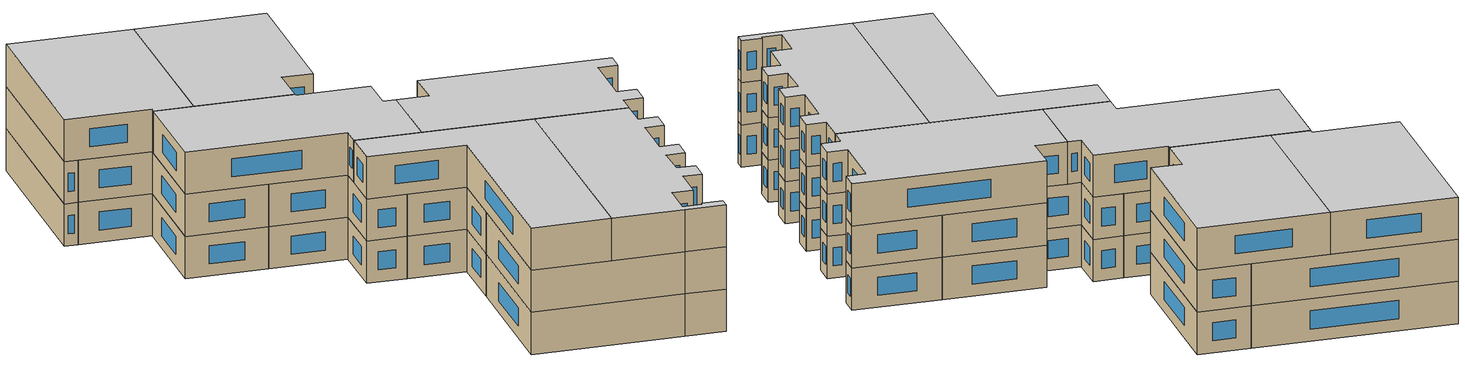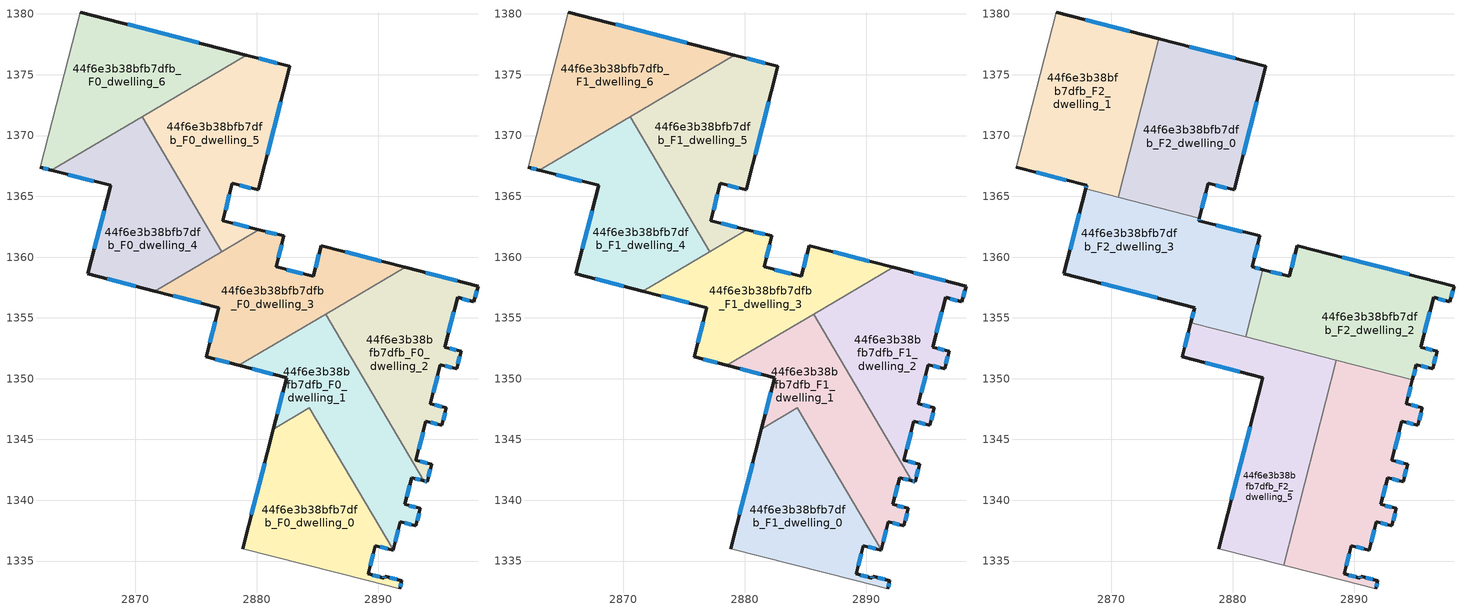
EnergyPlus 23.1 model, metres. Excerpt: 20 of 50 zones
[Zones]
44f6e3b38bfb7dfb_F0_dwelling_0
 floor ground (EU_floor_Construction): 2884.33,1347.6 2891.22,1335.92 2891.21,1335.89 2889.77,1336.26 2889.17,1333.94 2890.48,1333.6 2890.52,1333.74 2891.94,1333.38 2891.77,1332.71 2889.04,1333.42 2878.84,1336.02 2881.38,1345.86 z0
 wall outside (EU_wall_Construction): 2891.77,1332.71 2891.94,1333.38 2890.52,1333.74 2890.48,1333.6 2889.17,1333.94 2889.77,1336.26 2891.21,1335.89 2891.22,1335.92 / 2881.38,1345.86 2878.84,1336.02 z0:3
 wall adiabatic (EU_wall_Construction): 2878.84,1336.02 2889.04,1333.42 2891.77,1332.71 z0:3
 wall to 44f6e3b38bfb7dfb_F0_dwelling_1 (EU_wall_Construction): 2891.22,1335.92 2884.33,1347.6 2881.38,1345.86 z0:3
 window (EU_Window_Construction): 2889.34,1334.6 2889.6,1335.6 / 2890.11,1333.7 2889.55,1333.84 / 2890.51,1333.7 2890.49,1333.64 / 2891.53,1333.48 2890.92,1333.64 / 2891.81,1332.9 2891.89,1333.19 / 2880.65,1343.05 2879.56,1338.83 / 2890.18,1336.16 2890.8,1336 z0.86:2.14
44f6e3b38bfb7dfb_F0_dwelling_1
 floor ground (EU_floor_Construction): 2885.67,1355.31 2893.75,1341.6 2892.74,1341.86 2892.17,1339.66 2893.46,1339.33 2893.09,1337.9 2891.81,1338.23 2891.22,1335.92 2884.33,1347.6 2881.38,1345.86 2882.47,1350.08 2878.53,1351.09 z0
 wall outside (EU_wall_Construction): 2891.22,1335.92 2891.81,1338.23 2893.09,1337.9 2893.46,1339.33 2892.17,1339.66 2892.74,1341.86 2893.75,1341.6 / 2878.53,1351.09 2882.47,1350.08 2881.38,1345.86 z0:3
 wall to 44f6e3b38bfb7dfb_F0_dwelling_2 (EU_wall_Construction): 2893.75,1341.6 2885.67,1355.31 z0:3
 wall to 44f6e3b38bfb7dfb_F0_dwelling_3 (EU_wall_Construction): 2885.67,1355.31 2878.53,1351.09 z0:3
 window (EU_Window_Construction): 2893.09,1339.43 2892.54,1339.57 / 2893.2,1338.31 2893.36,1338.92 / 2892.18,1338.13 2892.73,1337.99 / 2891.39,1336.58 2891.64,1337.57 / 2882.15,1348.87 2881.69,1347.06 / 2879.65,1350.8 2881.34,1350.37 / 2893.03,1341.78 2893.46,1341.67 / 2892.34,1340.29 2892.58,1341.23 z0.86:2.14
44f6e3b38bfb7dfb_F0_dwelling_2
 floor ground (EU_floor_Construction): 2898.2,1357.62 2897.87,1356.33 2896.52,1356.68 2895.48,1352.6 2896.81,1352.26 2896.44,1350.82 2895.11,1351.16 2894.29,1347.95 2895.58,1347.62 2895.61,1347.61 2895.24,1346.17 2893.92,1346.51 2893.1,1343.29 2894.39,1342.96 2894.02,1341.53 2893.75,1341.6 2885.67,1355.31 2892.21,1359.17 z0
 wall outside (EU_wall_Construction): 2893.75,1341.6 2894.02,1341.53 2894.39,1342.96 2893.1,1343.29 2893.92,1346.51 2895.24,1346.17 2895.61,1347.61 2895.58,1347.62 2894.29,1347.95 2895.11,1351.16 2896.44,1350.82 2896.81,1352.26 2895.48,1352.6 2896.52,1356.68 2897.87,1356.33 2898.2,1357.62 2892.21,1359.17 z0:3
 wall to 44f6e3b38bfb7dfb_F0_dwelling_3 (EU_wall_Construction): 2892.21,1359.17 2885.67,1355.31 z0:3
 window (EU_Window_Construction): 2896.43,1352.35 2895.86,1352.5 / 2896.55,1351.23 2896.71,1351.84 / 2895.49,1351.06 2896.06,1350.91 / 2894.53,1348.86 2894.88,1350.24 / 2895.21,1347.71 2894.66,1347.85 / 2895.34,1346.58 2895.5,1347.2 / 2894.3,1346.41 2894.86,1346.27 / 2893.34,1344.21 2893.69,1345.59 / 2894.02,1343.06 2893.47,1343.2 / 2894.13,1341.94 2894.28,1342.56 / 2893.83,1341.58 2893.95,1341.55 / 2896.49,1358.06 2893.92,1358.73 / 2897.97,1356.7 2898.11,1357.25 / 2896.91,1356.58 2897.48,1356.43 / 2895.78,1353.76 2896.22,1355.51 z0.86:2.14
44f6e3b38bfb7dfb_F0_dwelling_3
 floor ground (EU_floor_Construction): 2892.21,1359.17 2878.53,1351.09 2875.83,1351.79 2876.88,1355.86 2871.62,1357.21 2880.17,1362.25 2882.22,1361.74 2881.59,1359.21 2884.66,1358.42 2885.31,1360.95 z0
 wall outside (EU_wall_Construction): 2892.21,1359.17 2885.31,1360.95 2884.66,1358.42 2881.59,1359.21 2882.22,1361.74 2880.17,1362.25 / 2871.62,1357.21 2876.88,1355.86 2875.83,1351.79 2878.53,1351.09 z0:3
 wall to 44f6e3b38bfb7dfb_F0_dwelling_4 (EU_wall_Construction): 2877.12,1360.45 2871.62,1357.21 z0:3
 wall to 44f6e3b38bfb7dfb_F0_dwelling_5 (EU_wall_Construction): 2880.17,1362.25 2877.12,1360.45 z0:3
 window (EU_Window_Construction): 2885.12,1360.22 2884.84,1359.14 / 2890.24,1359.68 2887.28,1360.44 / 2876.6,1351.59 2877.76,1351.29 / 2876.58,1354.69 2876.13,1352.95 / 2873.13,1356.82 2875.38,1356.24 / 2881.64,1361.89 2880.76,1362.11 / 2881.77,1359.93 2882.04,1361.02 / 2883.78,1358.64 2882.47,1358.98 z0.86:2.14
44f6e3b38bfb7dfb_F0_dwelling_4
 floor ground (EU_floor_Construction): 2870.57,1371.56 2877.12,1360.45 2871.62,1357.21 2866.11,1358.63 2867.98,1365.89 2863.1,1367.15 z0
 wall outside (EU_wall_Construction): 2863.1,1367.15 2867.98,1365.89 2866.11,1358.63 2871.62,1357.21 z0:3
 wall to 44f6e3b38bfb7dfb_F0_dwelling_5 (EU_wall_Construction): 2877.12,1360.45 2870.57,1371.56 z0:3
 wall to 44f6e3b38bfb7dfb_F0_dwelling_6 (EU_wall_Construction): 2870.57,1371.56 2863.1,1367.15 z0:3
 window (EU_Window_Construction): 2867.45,1363.82 2866.65,1360.71 / 2864.49,1366.79 2866.59,1366.25 / 2867.69,1358.23 2870.05,1357.62 z0.86:2.14
44f6e3b38bfb7dfb_F0_dwelling_5
 floor ground (EU_floor_Construction): 2882.73,1375.7 2880.11,1365.53 2877.98,1366.06 2877.22,1362.99 2880.17,1362.25 2877.12,1360.45 2870.57,1371.56 2879.15,1376.62 z0
 wall outside (EU_wall_Construction): 2880.17,1362.25 2877.22,1362.99 2877.98,1366.06 2880.11,1365.53 2882.73,1375.7 2879.15,1376.62 z0:3
 wall to 44f6e3b38bfb7dfb_F0_dwelling_6 (EU_wall_Construction): 2879.15,1376.62 2870.57,1371.56 z0:3
 window (EU_Window_Construction): 2877.43,1363.87 2877.76,1365.18 / 2879.33,1362.46 2878.06,1362.78 / 2881.71,1375.97 2880.18,1376.36 / 2880.86,1368.44 2881.98,1372.8 / 2878.59,1365.91 2879.5,1365.68 z0.86:2.14
44f6e3b38bfb7dfb_F0_dwelling_6
 floor ground (EU_floor_Construction): 2879.15,1376.62 2863.1,1367.15 2862.17,1367.39 2865.47,1380.16 z0
 wall outside (EU_wall_Construction): 2879.15,1376.62 2865.47,1380.16 / 2862.17,1367.39 2863.1,1367.15 z0:3
 wall adiabatic (EU_wall_Construction): 2865.47,1380.16 2862.17,1367.39 z0:3
 window (EU_Window_Construction): 2875.24,1377.63 2869.38,1379.15 / 2862.44,1367.32 2862.83,1367.22 z0.86:2.14
44f6e3b38bfb7dfb_F1_dwelling_0
 floor to 44f6e3b38bfb7dfb_F0_dwelling_0 (EU_floor_Construction): 2884.33,1347.6 2891.22,1335.92 2891.21,1335.89 2889.77,1336.26 2889.17,1333.94 2890.48,1333.6 2890.52,1333.74 2891.94,1333.38 2891.77,1332.71 2889.04,1333.42 2878.84,1336.02 2881.38,1345.86 z3
 wall outside (EU_wall_Construction): 2891.77,1332.71 2891.94,1333.38 2890.52,1333.74 2890.48,1333.6 2889.17,1333.94 2889.77,1336.26 2891.21,1335.89 2891.22,1335.92 / 2881.38,1345.86 2878.84,1336.02 z3:6
 wall adiabatic (EU_wall_Construction): 2878.84,1336.02 2889.04,1333.42 2891.77,1332.71 z3:6
 wall to 44f6e3b38bfb7dfb_F1_dwelling_1 (EU_wall_Construction): 2891.22,1335.92 2884.33,1347.6 2881.38,1345.86 z3:6
 window (EU_Window_Construction): 2889.34,1334.6 2889.6,1335.6 / 2890.11,1333.7 2889.55,1333.84 / 2890.51,1333.7 2890.49,1333.64 / 2891.53,1333.48 2890.92,1333.64 / 2891.81,1332.9 2891.89,1333.19 / 2880.65,1343.05 2879.56,1338.83 / 2890.18,1336.16 2890.8,1336 z3.86:5.14
44f6e3b38bfb7dfb_F1_dwelling_1
 floor to 44f6e3b38bfb7dfb_F0_dwelling_1 (EU_floor_Construction): 2885.67,1355.31 2893.75,1341.6 2892.74,1341.86 2892.17,1339.66 2893.46,1339.33 2893.09,1337.9 2891.81,1338.23 2891.22,1335.92 2884.33,1347.6 2881.38,1345.86 2882.47,1350.08 2878.53,1351.09 z3
 wall outside (EU_wall_Construction): 2891.22,1335.92 2891.81,1338.23 2893.09,1337.9 2893.46,1339.33 2892.17,1339.66 2892.74,1341.86 2893.75,1341.6 / 2878.53,1351.09 2882.47,1350.08 2881.38,1345.86 z3:6
 wall to 44f6e3b38bfb7dfb_F1_dwelling_2 (EU_wall_Construction): 2893.75,1341.6 2885.67,1355.31 z3:6
 wall to 44f6e3b38bfb7dfb_F1_dwelling_3 (EU_wall_Construction): 2885.67,1355.31 2878.53,1351.09 z3:6
 window (EU_Window_Construction): 2893.09,1339.43 2892.54,1339.57 / 2893.2,1338.31 2893.36,1338.92 / 2892.18,1338.13 2892.73,1337.99 / 2891.39,1336.58 2891.64,1337.57 / 2882.15,1348.87 2881.69,1347.06 / 2879.65,1350.8 2881.34,1350.37 / 2893.03,1341.78 2893.46,1341.67 / 2892.34,1340.29 2892.58,1341.23 z3.86:5.14
44f6e3b38bfb7dfb_F1_dwelling_2
 floor to 44f6e3b38bfb7dfb_F0_dwelling_2 (EU_floor_Construction): 2898.2,1357.62 2897.87,1356.33 2896.52,1356.68 2895.48,1352.6 2896.81,1352.26 2896.44,1350.82 2895.11,1351.16 2894.29,1347.95 2895.58,1347.62 2895.61,1347.61 2895.24,1346.17 2893.92,1346.51 2893.1,1343.29 2894.39,1342.96 2894.02,1341.53 2893.75,1341.6 2885.67,1355.31 2892.21,1359.17 z3
 wall outside (EU_wall_Construction): 2893.75,1341.6 2894.02,1341.53 2894.39,1342.96 2893.1,1343.29 2893.92,1346.51 2895.24,1346.17 2895.61,1347.61 2895.58,1347.62 2894.29,1347.95 2895.11,1351.16 2896.44,1350.82 2896.81,1352.26 2895.48,1352.6 2896.52,1356.68 2897.87,1356.33 2898.2,1357.62 2892.21,1359.17 z3:6
 wall to 44f6e3b38bfb7dfb_F1_dwelling_3 (EU_wall_Construction): 2892.21,1359.17 2885.67,1355.31 z3:6
 window (EU_Window_Construction): 2896.43,1352.35 2895.86,1352.5 / 2896.55,1351.23 2896.71,1351.84 / 2895.49,1351.06 2896.06,1350.91 / 2894.53,1348.86 2894.88,1350.24 / 2895.21,1347.71 2894.66,1347.85 / 2895.34,1346.58 2895.5,1347.2 / 2894.3,1346.41 2894.86,1346.27 / 2893.34,1344.21 2893.69,1345.59 / 2894.02,1343.06 2893.47,1343.2 / 2894.13,1341.94 2894.28,1342.56 / 2893.83,1341.58 2893.95,1341.55 / 2896.49,1358.06 2893.92,1358.73 / 2897.97,1356.7 2898.11,1357.25 / 2896.91,1356.58 2897.48,1356.43 / 2895.78,1353.76 2896.22,1355.51 z3.86:5.14
44f6e3b38bfb7dfb_F1_dwelling_3
 floor to 44f6e3b38bfb7dfb_F0_dwelling_3 (EU_floor_Construction): 2892.21,1359.17 2878.53,1351.09 2875.83,1351.79 2876.88,1355.86 2871.62,1357.21 2880.17,1362.25 2882.22,1361.74 2881.59,1359.21 2884.66,1358.42 2885.31,1360.95 z3
 wall outside (EU_wall_Construction): 2892.21,1359.17 2885.31,1360.95 2884.66,1358.42 2881.59,1359.21 2882.22,1361.74 2880.17,1362.25 / 2871.62,1357.21 2876.88,1355.86 2875.83,1351.79 2878.53,1351.09 z3:6
 wall to 44f6e3b38bfb7dfb_F1_dwelling_4 (EU_wall_Construction): 2877.12,1360.45 2871.62,1357.21 z3:6
 wall to 44f6e3b38bfb7dfb_F1_dwelling_5 (EU_wall_Construction): 2880.17,1362.25 2877.12,1360.45 z3:6
 window (EU_Window_Construction): 2885.12,1360.22 2884.84,1359.14 / 2890.24,1359.68 2887.28,1360.44 / 2876.6,1351.59 2877.76,1351.29 / 2876.58,1354.69 2876.13,1352.95 / 2873.13,1356.82 2875.38,1356.24 / 2881.64,1361.89 2880.76,1362.11 / 2881.77,1359.93 2882.04,1361.02 / 2883.78,1358.64 2882.47,1358.98 z3.86:5.14
44f6e3b38bfb7dfb_F1_dwelling_4
 floor to 44f6e3b38bfb7dfb_F0_dwelling_4 (EU_floor_Construction): 2870.57,1371.56 2877.12,1360.45 2871.62,1357.21 2866.11,1358.63 2867.98,1365.89 2863.1,1367.15 z3
 wall outside (EU_wall_Construction): 2863.1,1367.15 2867.98,1365.89 2866.11,1358.63 2871.62,1357.21 z3:6
 wall to 44f6e3b38bfb7dfb_F1_dwelling_5 (EU_wall_Construction): 2877.12,1360.45 2870.57,1371.56 z3:6
 wall to 44f6e3b38bfb7dfb_F1_dwelling_6 (EU_wall_Construction): 2870.57,1371.56 2863.1,1367.15 z3:6
 window (EU_Window_Construction): 2867.45,1363.82 2866.65,1360.71 / 2864.49,1366.79 2866.59,1366.25 / 2867.69,1358.23 2870.05,1357.62 z3.86:5.14
44f6e3b38bfb7dfb_F1_dwelling_5
 floor to 44f6e3b38bfb7dfb_F0_dwelling_5 (EU_floor_Construction): 2882.73,1375.7 2880.11,1365.53 2877.98,1366.06 2877.22,1362.99 2880.17,1362.25 2877.12,1360.45 2870.57,1371.56 2879.15,1376.62 z3
 wall outside (EU_wall_Construction): 2880.17,1362.25 2877.22,1362.99 2877.98,1366.06 2880.11,1365.53 2882.73,1375.7 2879.15,1376.62 z3:6
 wall to 44f6e3b38bfb7dfb_F1_dwelling_6 (EU_wall_Construction): 2879.15,1376.62 2870.57,1371.56 z3:6
 window (EU_Window_Construction): 2877.43,1363.87 2877.76,1365.18 / 2879.33,1362.46 2878.06,1362.78 / 2881.71,1375.97 2880.18,1376.36 / 2880.86,1368.44 2881.98,1372.8 / 2878.59,1365.91 2879.5,1365.68 z3.86:5.14
44f6e3b38bfb7dfb_F1_dwelling_6
 floor to 44f6e3b38bfb7dfb_F0_dwelling_6 (EU_floor_Construction): 2879.15,1376.62 2863.1,1367.15 2862.17,1367.39 2865.47,1380.16 z3
 wall outside (EU_wall_Construction): 2879.15,1376.62 2865.47,1380.16 / 2862.17,1367.39 2863.1,1367.15 z3:6
 wall adiabatic (EU_wall_Construction): 2865.47,1380.16 2862.17,1367.39 z3:6
 window (EU_Window_Construction): 2875.24,1377.63 2869.38,1379.15 / 2862.44,1367.32 2862.83,1367.22 z3.86:5.14
44f6e3b38bfb7dfb_F2_dwelling_0
 floor to 44f6e3b38bfb7dfb_F1_dwelling_5 (EU_floor_Construction): 2882.73,1375.7 2880.11,1365.53 2877.98,1366.06 2877.27,1363.19 2875.19,1363.73 2871.76,1369.54 2872.58,1372.75 2879.15,1376.62 z6
 floor to 44f6e3b38bfb7dfb_F1_dwelling_6 (EU_floor_Construction): 2879.15,1376.62 2872.58,1372.75 2873.93,1377.97 z6
 floor to 44f6e3b38bfb7dfb_F1_dwelling_4 (EU_floor_Construction): 2871.76,1369.54 2875.19,1363.73 2870.57,1364.92 z6
 wall outside (EU_wall_Construction): 2877.27,1363.19 2877.98,1366.06 2880.11,1365.53 2882.73,1375.7 2873.93,1377.97 z6:9
 wall to 44f6e3b38bfb7dfb_F2_dwelling_1 (EU_wall_Construction): 2873.93,1377.97 2870.57,1364.92 z6:9
 wall to 44f6e3b38bfb7dfb_F2_dwelling_3 (EU_wall_Construction): 2870.57,1364.92 2877.27,1363.19 z6:9
 window (EU_Window_Construction): 2880.22,1376.35 2876.45,1377.32 / 2880.86,1368.44 2881.98,1372.8 / 2878.59,1365.91 2879.5,1365.68 / 2877.47,1364.01 2877.78,1365.24 z6.86:8.14
 ceiling to 44f6e3b38bfb7dfb_F3_dwelling_0 (EU_floor_Construction): 2880.11,1365.53 2882.73,1375.7 2873.93,1377.97 2870.57,1364.92 2877.27,1363.19 2877.98,1366.06 z9
44f6e3b38bfb7dfb_F2_dwelling_1
 floor to 44f6e3b38bfb7dfb_F1_dwelling_6 (EU_floor_Construction): 2873.93,1377.97 2872.58,1372.75 2863.1,1367.15 2862.17,1367.39 2865.47,1380.16 z6
 floor to 44f6e3b38bfb7dfb_F1_dwelling_5 (EU_floor_Construction): 2872.58,1372.75 2871.76,1369.54 2870.57,1371.56 z6
 floor to 44f6e3b38bfb7dfb_F1_dwelling_4 (EU_floor_Construction): 2870.57,1371.56 2871.76,1369.54 2870.57,1364.92 2867.91,1365.61 2867.98,1365.89 2863.1,1367.15 z6
 wall outside (EU_wall_Construction): 2873.93,1377.97 2865.47,1380.16 / 2862.17,1367.39 2867.98,1365.89 2867.91,1365.61 z6:9
 wall adiabatic (EU_wall_Construction): 2865.47,1380.16 2862.17,1367.39 z6:9
 wall to 44f6e3b38bfb7dfb_F2_dwelling_3 (EU_wall_Construction): 2867.91,1365.61 2870.57,1364.92 z6:9
 window (EU_Window_Construction): 2871.51,1378.6 2867.88,1379.53 / 2867.96,1365.81 2867.93,1365.69 / 2863.83,1366.96 2866.32,1366.32 z6.86:8.14
 ceiling to 44f6e3b38bfb7dfb_F3_dwelling_1 (EU_floor_Construction): 2870.57,1364.92 2873.93,1377.97 2865.47,1380.16 2862.17,1367.39 2867.98,1365.89 2867.91,1365.61 z9
44f6e3b38bfb7dfb_F2_dwelling_2
 floor to 44f6e3b38bfb7dfb_F1_dwelling_2 (EU_floor_Construction): 2898.2,1357.62 2897.87,1356.33 2896.52,1356.68 2895.48,1352.6 2896.81,1352.26 2896.44,1350.82 2895.11,1351.16 2894.79,1349.9 2887.79,1351.71 2885.67,1355.31 2892.21,1359.17 z6
 floor to 44f6e3b38bfb7dfb_F1_dwelling_3 (EU_floor_Construction): 2892.21,1359.17 2882.06,1353.18 2881.06,1353.44 2882.49,1358.98 2884.66,1358.42 2885.31,1360.95 z6
 floor to 44f6e3b38bfb7dfb_F1_dwelling_1 (EU_floor_Construction): 2885.67,1355.31 2887.79,1351.71 2882.06,1353.18 z6
 wall outside (EU_wall_Construction): 2894.79,1349.9 2895.11,1351.16 2896.44,1350.82 2896.81,1352.26 2895.48,1352.6 2896.52,1356.68 2897.87,1356.33 2898.2,1357.62 2885.31,1360.95 2884.66,1358.42 2882.49,1358.98 z6:9
 wall to 44f6e3b38bfb7dfb_F2_dwelling_3 (EU_wall_Construction): 2882.49,1358.98 2881.06,1353.44 z6:9
 wall to 44f6e3b38bfb7dfb_F2_dwelling_5 (EU_wall_Construction): 2881.06,1353.44 2888.54,1351.51 z6:9
 wall to 44f6e3b38bfb7dfb_F2_dwelling_4 (EU_wall_Construction): 2888.54,1351.51 2894.79,1349.9 z6:9
 window (EU_Window_Construction): 2897.97,1356.7 2898.11,1357.25 / 2896.91,1356.58 2897.48,1356.43 / 2895.78,1353.76 2896.22,1355.51 / 2896.43,1352.35 2895.86,1352.5 / 2896.55,1351.23 2896.71,1351.84 / 2895.49,1351.06 2896.06,1350.91 / 2894.88,1350.26 2895.02,1350.8 / 2884.04,1358.58 2883.11,1358.82 / 2885.12,1360.22 2884.84,1359.14 / 2894.52,1358.57 2888.99,1360 z6.86:8.14
 ceiling to 44f6e3b38bfb7dfb_F3_dwelling_2 (EU_floor_Construction): 2896.44,1350.82 2896.81,1352.26 2895.48,1352.6 2896.52,1356.68 2897.87,1356.33 2898.2,1357.62 2885.31,1360.95 2884.66,1358.42 2882.49,1358.98 2881.06,1353.44 2894.79,1349.9 2895.11,1351.16 z9
44f6e3b38bfb7dfb_F2_dwelling_3
 floor to 44f6e3b38bfb7dfb_F1_dwelling_3 (EU_floor_Construction): 2882.22,1361.74 2881.59,1359.21 2882.49,1358.98 2881.06,1353.44 2876.56,1354.6 2876.88,1355.86 2871.63,1357.21 2880.17,1362.25 z6
 floor to 44f6e3b38bfb7dfb_F1_dwelling_4 (EU_floor_Construction): 2875.19,1363.73 2877.12,1360.45 2871.63,1357.21 2866.11,1358.63 2867.91,1365.61 z6
 floor to 44f6e3b38bfb7dfb_F1_dwelling_5 (EU_floor_Construction): 2880.17,1362.25 2877.12,1360.45 2875.19,1363.73 2877.27,1363.19 2877.22,1362.99 z6
 wall outside (EU_wall_Construction): 2867.91,1365.61 2866.11,1358.63 2876.88,1355.86 2876.56,1354.6 / 2882.49,1358.98 2881.59,1359.21 2882.22,1361.74 2877.22,1362.99 2877.27,1363.19 z6:9
 wall to 44f6e3b38bfb7dfb_F2_dwelling_5 (EU_wall_Construction): 2876.56,1354.6 2881.06,1353.44 z6:9
 window (EU_Window_Construction): 2876.79,1355.5 2876.65,1354.96 / 2869.19,1357.84 2873.8,1356.65 / 2867.4,1363.61 2866.63,1360.62 / 2877.23,1363.05 2877.25,1363.14 / 2880.79,1362.1 2878.65,1362.63 / 2881.77,1359.93 2882.04,1361.02 / 2882.23,1359.04 2881.85,1359.14 z6.86:8.14
 ceiling to 44f6e3b38bfb7dfb_F3_dwelling_3 (EU_floor_Construction): 2881.06,1353.44 2882.49,1358.98 2881.59,1359.21 2882.22,1361.74 2877.22,1362.99 2877.27,1363.19 2867.91,1365.61 2866.11,1358.63 2876.88,1355.86 2876.56,1354.6 z9
44f6e3b38bfb7dfb_F2_dwelling_4
 floor to 44f6e3b38bfb7dfb_F1_dwelling_1 (EU_floor_Construction): 2888.34,1350.77 2893.75,1341.6 2892.74,1341.86 2892.17,1339.66 2893.46,1339.33 2893.09,1337.9 2891.81,1338.23 2891.22,1335.92 2886.56,1343.83 z6
 floor to 44f6e3b38bfb7dfb_F1_dwelling_0 (EU_floor_Construction): 2886.56,1343.83 2891.22,1335.92 2891.21,1335.89 2889.77,1336.26 2889.17,1333.94 2890.48,1333.6 2890.52,1333.74 2891.94,1333.38 2891.77,1332.71 2889.04,1333.42 2884.19,1334.65 z6
 floor to 44f6e3b38bfb7dfb_F1_dwelling_2 (EU_floor_Construction): 2894.79,1349.9 2894.29,1347.95 2895.61,1347.61 2895.24,1346.17 2893.92,1346.51 2893.1,1343.29 2894.39,1342.96 2894.02,1341.53 2893.75,1341.6 2888.34,1350.77 2888.54,1351.51 z6
 wall outside (EU_wall_Construction): 2891.77,1332.71 2891.94,1333.38 2890.52,1333.74 2890.48,1333.6 2889.17,1333.94 2889.77,1336.26 2891.21,1335.89 2891.81,1338.23 2893.09,1337.9 2893.46,1339.33 2892.17,1339.66 2892.74,1341.86 2894.02,1341.53 2894.39,1342.96 2893.1,1343.29 2893.92,1346.51 2895.24,1346.17 2895.61,1347.61 2894.29,1347.95 2894.79,1349.9 z6:9
 wall adiabatic (EU_wall_Construction): 2884.19,1334.65 2889.04,1333.42 2891.77,1332.71 z6:9
 wall to 44f6e3b38bfb7dfb_F2_dwelling_5 (EU_wall_Construction): 2888.54,1351.51 2884.19,1334.65 z6:9
 window (EU_Window_Construction): 2893.34,1344.21 2893.69,1345.59 / 2894.02,1343.06 2893.47,1343.2 / 2894.13,1341.94 2894.28,1342.56 / 2893.1,1341.76 2893.66,1341.62 / 2892.34,1340.29 2892.58,1341.23 / 2893.09,1339.43 2892.54,1339.57 / 2893.2,1338.31 2893.36,1338.92 / 2892.18,1338.13 2892.73,1337.99 / 2891.38,1336.56 2891.64,1337.56 / 2890.18,1336.16 2890.8,1336 / 2889.34,1334.6 2889.6,1335.6 / 2890.11,1333.7 2889.55,1333.84 / 2890.51,1333.7 2890.49,1333.64 / 2891.53,1333.48 2890.92,1333.64 / 2891.81,1332.9 2891.89,1333.19 / 2894.43,1348.51 2894.65,1349.34 / 2895.23,1347.7 2894.67,1347.85 / 2895.34,1346.58 2895.5,1347.2 / 2894.3,1346.41 2894.86,1346.27 z6.86:8.14
 ceiling to 44f6e3b38bfb7dfb_F3_dwelling_4 (EU_floor_Construction): 2891.94,1333.38 2890.52,1333.74 2890.48,1333.6 2889.17,1333.94 2889.77,1336.26 2891.21,1335.89 2891.81,1338.23 2893.09,1337.9 2893.46,1339.33 2892.17,1339.66 2892.74,1341.86 2894.02,1341.53 2894.39,1342.96 2893.1,1343.29 2893.92,1346.51 2895.24,1346.17 2895.61,1347.61 2894.29,1347.95 2894.79,1349.9 2888.54,1351.51 2884.19,1334.65 2889.04,1333.42 2891.77,1332.71 z9
44f6e3b38bfb7dfb_F2_dwelling_5
 floor to 44f6e3b38bfb7dfb_F1_dwelling_0 (EU_floor_Construction): 2884.33,1347.6 2886.56,1343.83 2884.19,1334.65 2878.84,1336.02 2881.38,1345.86 z6
 floor to 44f6e3b38bfb7dfb_F1_dwelling_1 (EU_floor_Construction): 2887.79,1351.71 2888.34,1350.77 2886.56,1343.83 2884.33,1347.6 2881.38,1345.86 2882.47,1350.08 2878.53,1351.1 2882.06,1353.18 z6
 floor to 44f6e3b38bfb7dfb_F1_dwelling_2 (EU_floor_Construction): 2888.54,1351.51 2888.34,1350.77 2887.79,1351.71 z6
 floor to 44f6e3b38bfb7dfb_F1_dwelling_3 (EU_floor_Construction): 2882.06,1353.18 2878.53,1351.1 2875.83,1351.79 2876.56,1354.6 z6
 wall outside (EU_wall_Construction): 2876.56,1354.6 2875.83,1351.79 2882.47,1350.08 2878.84,1336.02 z6:9
 wall adiabatic (EU_wall_Construction): 2878.84,1336.02 2884.19,1334.65 z6:9
 window (EU_Window_Construction): 2876.35,1353.8 2876.04,1352.59 / 2881.43,1346.06 2879.88,1340.04 / 2877.73,1351.3 2880.57,1350.57 z6.86:8.14
 ceiling to 44f6e3b38bfb7dfb_F3_dwelling_5 (EU_floor_Construction): 2884.19,1334.65 2888.54,1351.51 2876.56,1354.6 2875.83,1351.79 2882.47,1350.08 2878.84,1336.02 z9
[Building]
EU S2 Campaign: North Axis=0; Terrain=City; Solar Distribution=FullExterior
[Site:Location]
Helsinki-Vantaa.AP: Latitude=60.317; Longitude=24.963; Time Zone=2; Elevation=54.6
[SizingPeriod:WeatherFileDays]
AnnualSizingPeriod: Begin Month=1; Begin Day of Month=1; End Month=12; End Day of Month=31; Day of Week for Start Day=Monday; Use Weather File Daylight Saving Period=No; Use Weather File Rain and Snow Indicators=No
[MATERIAL]
EU_InternalMass_Material: Roughness=MediumRough; Thickness=0.1; Conductivity=1; Density=1800; Specific Heat=900; Thermal Absorptance=0.9; Solar Absorptance=0.7; Visible Absorptance=0.7
[MATERIAL:NOMASS] Roughness=MediumRough; Thermal Absorptance=0.9; Solar Absorptance=0.7; Visible Absorptance=0.7
Name | Thermal Resistance
EU_wall_NoMass | 5.91765
EU_floor_NoMass | 6.2875
[WINDOWMATERIAL:SIMPLEGLAZINGSYSTEM]
EU_Window_SimpleGlazing: UFactor=0.994035; Solar Heat Gain Coefficient=0.7; Visible Transmittance=0.7
[CONSTRUCTION]
EU_wall_Construction: EU_wall_NoMass
EU_floor_Construction: EU_floor_NoMass
EU_Window_Construction: EU_Window_SimpleGlazing
EU_InternalMass_Construction: EU_InternalMass_Material
[ZONE] Type=1; Multiplier=1; Ceiling Height=autocalculate; Floor Area=autocalculate; Part of Total Floor Area=Yes
Name | Volume
44f6e3b38bfb7dfb_F0_dwelling_0; 44f6e3b38bfb7dfb_F1_dwelling_0 | 298.42
44f6e3b38bfb7dfb_F2_dwelling_0 | 348.108
44f6e3b38bfb7dfb_F0_dwelling_1; 44f6e3b38bfb7dfb_F1_dwelling_1 | 298.375
44f6e3b38bfb7dfb_F2_dwelling_1 | 348.133
44f6e3b38bfb7dfb_F0_dwelling_2; 44f6e3b38bfb7dfb_F1_dwelling_2 | 298.386
44f6e3b38bfb7dfb_F2_dwelling_2; 44f6e3b38bfb7dfb_F2_dwelling_3 | 348.127
44f6e3b38bfb7dfb_F0_dwelling_3; 44f6e3b38bfb7dfb_F1_dwelling_3 | 298.403
44f6e3b38bfb7dfb_F0_dwelling_4; 44f6e3b38bfb7dfb_F1_dwelling_4 | 298.426
44f6e3b38bfb7dfb_F2_dwelling_4 | 348.132
44f6e3b38bfb7dfb_F0_dwelling_5; 44f6e3b38bfb7dfb_F1_dwelling_5 | 298.409
44f6e3b38bfb7dfb_F2_dwelling_5 | 348.125
44f6e3b38bfb7dfb_F0_dwelling_6; 44f6e3b38bfb7dfb_F1_dwelling_6 | 298.356
[INTERNALMASS] Construction=EU_InternalMass_Construction
Name | Zone or ZoneList | Surface Area
44f6e3b38bfb7dfb_F0_dwelling_0_EU_InternalMass | 44f6e3b38bfb7dfb_F0_dwelling_0 | 99.4714
44f6e3b38bfb7dfb_F0_dwelling_1_EU_InternalMass | 44f6e3b38bfb7dfb_F0_dwelling_1 | 99.4578
44f6e3b38bfb7dfb_F0_dwelling_2_EU_InternalMass | 44f6e3b38bfb7dfb_F0_dwelling_2 | 99.4616
44f6e3b38bfb7dfb_F0_dwelling_3_EU_InternalMass | 44f6e3b38bfb7dfb_F0_dwelling_3 | 99.4678
44f6e3b38bfb7dfb_F0_dwelling_4_EU_InternalMass | 44f6e3b38bfb7dfb_F0_dwelling_4 | 99.4747
44f6e3b38bfb7dfb_F0_dwelling_5_EU_InternalMass | 44f6e3b38bfb7dfb_F0_dwelling_5 | 99.47
44f6e3b38bfb7dfb_F0_dwelling_6_EU_InternalMass | 44f6e3b38bfb7dfb_F0_dwelling_6 | 99.452
44f6e3b38bfb7dfb_F1_dwelling_0_EU_InternalMass | 44f6e3b38bfb7dfb_F1_dwelling_0 | 99.4714
44f6e3b38bfb7dfb_F1_dwelling_1_EU_InternalMass | 44f6e3b38bfb7dfb_F1_dwelling_1 | 99.4578
44f6e3b38bfb7dfb_F1_dwelling_2_EU_InternalMass | 44f6e3b38bfb7dfb_F1_dwelling_2 | 99.4616
44f6e3b38bfb7dfb_F1_dwelling_3_EU_InternalMass | 44f6e3b38bfb7dfb_F1_dwelling_3 | 99.4678
44f6e3b38bfb7dfb_F1_dwelling_4_EU_InternalMass | 44f6e3b38bfb7dfb_F1_dwelling_4 | 99.4747
44f6e3b38bfb7dfb_F1_dwelling_5_EU_InternalMass | 44f6e3b38bfb7dfb_F1_dwelling_5 | 99.47
44f6e3b38bfb7dfb_F1_dwelling_6_EU_InternalMass | 44f6e3b38bfb7dfb_F1_dwelling_6 | 99.452
44f6e3b38bfb7dfb_F2_dwelling_0_EU_InternalMass | 44f6e3b38bfb7dfb_F2_dwelling_0 | 116.036
44f6e3b38bfb7dfb_F2_dwelling_1_EU_InternalMass | 44f6e3b38bfb7dfb_F2_dwelling_1 | 116.044
44f6e3b38bfb7dfb_F2_dwelling_2_EU_InternalMass | 44f6e3b38bfb7dfb_F2_dwelling_2 | 116.042
44f6e3b38bfb7dfb_F2_dwelling_3_EU_InternalMass | 44f6e3b38bfb7dfb_F2_dwelling_3 | 116.042
44f6e3b38bfb7dfb_F2_dwelling_4_EU_InternalMass | 44f6e3b38bfb7dfb_F2_dwelling_4 | 116.044
44f6e3b38bfb7dfb_F2_dwelling_5_EU_InternalMass | 44f6e3b38bfb7dfb_F2_dwelling_5 | 116.041
[OTHEREQUIPMENT] Fuel Type=Electricity; Design Level Calculation Method=Watts/Area; Power per Zone Floor Area=1; Fraction Latent=0; Fraction Radiant=0; Fraction Lost=0; Carbon Dioxide Generation Rate=0; EndUse Subcategory=EU_Step8_InternalGains
Name | Zone or ZoneList or Space or SpaceList | Schedule
EU_Step8_InternalGain_44f6e3b38bfb7dfb_F0_dwelling_0_f000 | 44f6e3b38bfb7dfb_F0_dwelling_0 | EU_Step8_GainSchedule_44f6e3b38bfb7dfb_F0_dwelling_0_f000
EU_Step8_InternalGain_44f6e3b38bfb7dfb_F0_dwelling_1_f000 | 44f6e3b38bfb7dfb_F0_dwelling_1 | EU_Step8_GainSchedule_44f6e3b38bfb7dfb_F0_dwelling_1_f000
EU_Step8_InternalGain_44f6e3b38bfb7dfb_F0_dwelling_2_f000 | 44f6e3b38bfb7dfb_F0_dwelling_2 | EU_Step8_GainSchedule_44f6e3b38bfb7dfb_F0_dwelling_2_f000
EU_Step8_InternalGain_44f6e3b38bfb7dfb_F0_dwelling_3_f000 | 44f6e3b38bfb7dfb_F0_dwelling_3 | EU_Step8_GainSchedule_44f6e3b38bfb7dfb_F0_dwelling_3_f000
EU_Step8_InternalGain_44f6e3b38bfb7dfb_F0_dwelling_4_f000 | 44f6e3b38bfb7dfb_F0_dwelling_4 | EU_Step8_GainSchedule_44f6e3b38bfb7dfb_F0_dwelling_4_f000
EU_Step8_InternalGain_44f6e3b38bfb7dfb_F0_dwelling_5_f000 | 44f6e3b38bfb7dfb_F0_dwelling_5 | EU_Step8_GainSchedule_44f6e3b38bfb7dfb_F0_dwelling_5_f000
EU_Step8_InternalGain_44f6e3b38bfb7dfb_F0_dwelling_6_f000 | 44f6e3b38bfb7dfb_F0_dwelling_6 | EU_Step8_GainSchedule_44f6e3b38bfb7dfb_F0_dwelling_6_f000
EU_Step8_InternalGain_44f6e3b38bfb7dfb_F1_dwelling_0_f000 | 44f6e3b38bfb7dfb_F1_dwelling_0 | EU_Step8_GainSchedule_44f6e3b38bfb7dfb_F1_dwelling_0_f000
EU_Step8_InternalGain_44f6e3b38bfb7dfb_F1_dwelling_1_f000 | 44f6e3b38bfb7dfb_F1_dwelling_1 | EU_Step8_GainSchedule_44f6e3b38bfb7dfb_F1_dwelling_1_f000
EU_Step8_InternalGain_44f6e3b38bfb7dfb_F1_dwelling_2_f000 | 44f6e3b38bfb7dfb_F1_dwelling_2 | EU_Step8_GainSchedule_44f6e3b38bfb7dfb_F1_dwelling_2_f000
EU_Step8_InternalGain_44f6e3b38bfb7dfb_F1_dwelling_3_f000 | 44f6e3b38bfb7dfb_F1_dwelling_3 | EU_Step8_GainSchedule_44f6e3b38bfb7dfb_F1_dwelling_3_f000
EU_Step8_InternalGain_44f6e3b38bfb7dfb_F1_dwelling_4_f000 | 44f6e3b38bfb7dfb_F1_dwelling_4 | EU_Step8_GainSchedule_44f6e3b38bfb7dfb_F1_dwelling_4_f000
EU_Step8_InternalGain_44f6e3b38bfb7dfb_F1_dwelling_5_f000 | 44f6e3b38bfb7dfb_F1_dwelling_5 | EU_Step8_GainSchedule_44f6e3b38bfb7dfb_F1_dwelling_5_f000
EU_Step8_InternalGain_44f6e3b38bfb7dfb_F1_dwelling_6_f000 | 44f6e3b38bfb7dfb_F1_dwelling_6 | EU_Step8_GainSchedule_44f6e3b38bfb7dfb_F1_dwelling_6_f000
EU_Step8_InternalGain_44f6e3b38bfb7dfb_F2_dwelling_0_f000 | 44f6e3b38bfb7dfb_F2_dwelling_0 | EU_Step8_GainSchedule_44f6e3b38bfb7dfb_F2_dwelling_0_f000
EU_Step8_InternalGain_44f6e3b38bfb7dfb_F2_dwelling_1_f000 | 44f6e3b38bfb7dfb_F2_dwelling_1 | EU_Step8_GainSchedule_44f6e3b38bfb7dfb_F2_dwelling_1_f000
EU_Step8_InternalGain_44f6e3b38bfb7dfb_F2_dwelling_2_f000 | 44f6e3b38bfb7dfb_F2_dwelling_2 | EU_Step8_GainSchedule_44f6e3b38bfb7dfb_F2_dwelling_2_f000
EU_Step8_InternalGain_44f6e3b38bfb7dfb_F2_dwelling_3_f000 | 44f6e3b38bfb7dfb_F2_dwelling_3 | EU_Step8_GainSchedule_44f6e3b38bfb7dfb_F2_dwelling_3_f000
EU_Step8_InternalGain_44f6e3b38bfb7dfb_F2_dwelling_4_f000 | 44f6e3b38bfb7dfb_F2_dwelling_4 | EU_Step8_GainSchedule_44f6e3b38bfb7dfb_F2_dwelling_4_f000
EU_Step8_InternalGain_44f6e3b38bfb7dfb_F2_dwelling_5_f000 | 44f6e3b38bfb7dfb_F2_dwelling_5 | EU_Step8_GainSchedule_44f6e3b38bfb7dfb_F2_dwelling_5_f000
[ZONEVENTILATION:DESIGNFLOWRATE] Schedule=EU_AlwaysOn; Design Flow Rate Calculation Method=AirChanges/Hour; Air Changes per Hour=0.596421; Ventilation Type=Natural; Fan Pressure Rise=0; Fan Total Efficiency=1; Constant Term Coefficient=1; Temperature Term Coefficient=0; Velocity Term Coefficient=0; Velocity Squared Term Coefficient=0; Minimum Indoor Temperature=-100; Maximum Indoor Temperature=100; Delta Temperature=-100; Minimum Outdoor Temperature=-100; Maximum Outdoor Temperature=100; Maximum Wind Speed=40
Name | Zone or ZoneList or Space or SpaceList
EU_ConstantAir_44f6e3b38bfb7dfb_F0_dwelling_0 | 44f6e3b38bfb7dfb_F0_dwelling_0
EU_ConstantAir_44f6e3b38bfb7dfb_F0_dwelling_1 | 44f6e3b38bfb7dfb_F0_dwelling_1
EU_ConstantAir_44f6e3b38bfb7dfb_F0_dwelling_2 | 44f6e3b38bfb7dfb_F0_dwelling_2
EU_ConstantAir_44f6e3b38bfb7dfb_F0_dwelling_3 | 44f6e3b38bfb7dfb_F0_dwelling_3
EU_ConstantAir_44f6e3b38bfb7dfb_F0_dwelling_4 | 44f6e3b38bfb7dfb_F0_dwelling_4
EU_ConstantAir_44f6e3b38bfb7dfb_F0_dwelling_5 | 44f6e3b38bfb7dfb_F0_dwelling_5
EU_ConstantAir_44f6e3b38bfb7dfb_F0_dwelling_6 | 44f6e3b38bfb7dfb_F0_dwelling_6
EU_ConstantAir_44f6e3b38bfb7dfb_F1_dwelling_0 | 44f6e3b38bfb7dfb_F1_dwelling_0
EU_ConstantAir_44f6e3b38bfb7dfb_F1_dwelling_1 | 44f6e3b38bfb7dfb_F1_dwelling_1
EU_ConstantAir_44f6e3b38bfb7dfb_F1_dwelling_2 | 44f6e3b38bfb7dfb_F1_dwelling_2
EU_ConstantAir_44f6e3b38bfb7dfb_F1_dwelling_3 | 44f6e3b38bfb7dfb_F1_dwelling_3
EU_ConstantAir_44f6e3b38bfb7dfb_F1_dwelling_4 | 44f6e3b38bfb7dfb_F1_dwelling_4
EU_ConstantAir_44f6e3b38bfb7dfb_F1_dwelling_5 | 44f6e3b38bfb7dfb_F1_dwelling_5
EU_ConstantAir_44f6e3b38bfb7dfb_F1_dwelling_6 | 44f6e3b38bfb7dfb_F1_dwelling_6
EU_ConstantAir_44f6e3b38bfb7dfb_F2_dwelling_0 | 44f6e3b38bfb7dfb_F2_dwelling_0
EU_ConstantAir_44f6e3b38bfb7dfb_F2_dwelling_1 | 44f6e3b38bfb7dfb_F2_dwelling_1
EU_ConstantAir_44f6e3b38bfb7dfb_F2_dwelling_2 | 44f6e3b38bfb7dfb_F2_dwelling_2
EU_ConstantAir_44f6e3b38bfb7dfb_F2_dwelling_3 | 44f6e3b38bfb7dfb_F2_dwelling_3
EU_ConstantAir_44f6e3b38bfb7dfb_F2_dwelling_4 | 44f6e3b38bfb7dfb_F2_dwelling_4
EU_ConstantAir_44f6e3b38bfb7dfb_F2_dwelling_5 | 44f6e3b38bfb7dfb_F2_dwelling_5
[HVACTEMPLATE:THERMOSTAT] Constant Heating Setpoint=20; Constant Cooling Setpoint=50
EU_HeatOnly_44f6e3b38bfb7dfb_F0_dwelling_0; EU_HeatOnly_44f6e3b38bfb7dfb_F0_dwelling_1; EU_HeatOnly_44f6e3b38bfb7dfb_F0_dwelling_2; EU_HeatOnly_44f6e3b38bfb7dfb_F0_dwelling_3; EU_HeatOnly_44f6e3b38bfb7dfb_F0_dwelling_4; EU_HeatOnly_44f6e3b38bfb7dfb_F0_dwelling_5; EU_HeatOnly_44f6e3b38bfb7dfb_F0_dwelling_6; EU_HeatOnly_44f6e3b38bfb7dfb_F1_dwelling_0; EU_HeatOnly_44f6e3b38bfb7dfb_F1_dwelling_1; EU_HeatOnly_44f6e3b38bfb7dfb_F1_dwelling_2; EU_HeatOnly_44f6e3b38bfb7dfb_F1_dwelling_3; EU_HeatOnly_44f6e3b38bfb7dfb_F1_dwelling_4; EU_HeatOnly_44f6e3b38bfb7dfb_F1_dwelling_5; EU_HeatOnly_44f6e3b38bfb7dfb_F1_dwelling_6; EU_HeatOnly_44f6e3b38bfb7dfb_F2_dwelling_0; EU_HeatOnly_44f6e3b38bfb7dfb_F2_dwelling_1; EU_HeatOnly_44f6e3b38bfb7dfb_F2_dwelling_2; EU_HeatOnly_44f6e3b38bfb7dfb_F2_dwelling_3; EU_HeatOnly_44f6e3b38bfb7dfb_F2_dwelling_4; EU_HeatOnly_44f6e3b38bfb7dfb_F2_dwelling_5; EU_HeatOnly_44f6e3b38bfb7dfb_F3_dwelling_0; EU_HeatOnly_44f6e3b38bfb7dfb_F3_dwelling_1; EU_HeatOnly_44f6e3b38bfb7dfb_F3_dwelling_2; EU_HeatOnly_44f6e3b38bfb7dfb_F3_dwelling_3; EU_HeatOnly_44f6e3b38bfb7dfb_F3_dwelling_4; EU_HeatOnly_44f6e3b38bfb7dfb_F3_dwelling_5; EU_HeatOnly_44f6e3b38bfb7dfb_F4_dwelling_0; EU_HeatOnly_44f6e3b38bfb7dfb_F4_dwelling_1; EU_HeatOnly_44f6e3b38bfb7dfb_F4_dwelling_2; EU_HeatOnly_44f6e3b38bfb7dfb_F4_dwelling_3; EU_HeatOnly_44f6e3b38bfb7dfb_F4_dwelling_4; EU_HeatOnly_44f6e3b38bfb7dfb_F4_dwelling_5; EU_HeatOnly_44f6e3b38bfb7dfb_F5_dwelling_0; EU_HeatOnly_44f6e3b38bfb7dfb_F5_dwelling_1; EU_HeatOnly_44f6e3b38bfb7dfb_F5_dwelling_2; EU_HeatOnly_44f6e3b38bfb7dfb_F5_dwelling_3; EU_HeatOnly_44f6e3b38bfb7dfb_F5_dwelling_4; EU_HeatOnly_44f6e3b38bfb7dfb_F5_dwelling_5; EU_HeatOnly_44f6e3b38bfb7dfb_F6_dwelling_0; EU_HeatOnly_44f6e3b38bfb7dfb_F6_dwelling_1; EU_HeatOnly_44f6e3b38bfb7dfb_F6_dwelling_2; EU_HeatOnly_44f6e3b38bfb7dfb_F6_dwelling_3; EU_HeatOnly_44f6e3b38bfb7dfb_F6_dwelling_4; EU_HeatOnly_44f6e3b38bfb7dfb_F6_dwelling_5; EU_HeatOnly_44f6e3b38bfb7dfb_F7_dwelling_0; EU_HeatOnly_44f6e3b38bfb7dfb_F7_dwelling_1; EU_HeatOnly_44f6e3b38bfb7dfb_F7_dwelling_2; EU_HeatOnly_44f6e3b38bfb7dfb_F7_dwelling_3; EU_HeatOnly_44f6e3b38bfb7dfb_F7_dwelling_4; EU_HeatOnly_44f6e3b38bfb7dfb_F7_dwelling_5
[HVACTEMPLATE:ZONE:IDEALLOADSAIRSYSTEM] System Availability Schedule=EU_AlwaysOn; Maximum Heating Supply Air Temperature=50; Minimum Cooling Supply Air Temperature=13; Maximum Heating Supply Air Humidity Ratio=0.0156; Minimum Cooling Supply Air Humidity Ratio=0.0077; Heating Limit=NoLimit; Cooling Limit=NoLimit; Heating Availability Schedule=EU_AlwaysOn; Cooling Availability Schedule=EU_CoolingOff; Dehumidification Control Type=ConstantSensibleHeatRatio; Cooling Sensible Heat Ratio=0.7; Dehumidification Setpoint=60; Humidification Control Type=None; Humidification Setpoint=30; Outdoor Air Method=None; Outdoor Air Flow Rate per Person=0.00944; Outdoor Air Flow Rate per Zone Floor Area=0; Outdoor Air Flow Rate per Zone=0; Demand Controlled Ventilation Type=None; Outdoor Air Economizer Type=NoEconomizer; Heat Recovery Type=None; Sensible Heat Recovery Effectiveness=0.7; Latent Heat Recovery Effectiveness=0.65
Name | Template Thermostat
44f6e3b38bfb7dfb_F0_dwelling_0 | EU_HeatOnly_44f6e3b38bfb7dfb_F0_dwelling_0
44f6e3b38bfb7dfb_F0_dwelling_1 | EU_HeatOnly_44f6e3b38bfb7dfb_F0_dwelling_1
44f6e3b38bfb7dfb_F0_dwelling_2 | EU_HeatOnly_44f6e3b38bfb7dfb_F0_dwelling_2
44f6e3b38bfb7dfb_F0_dwelling_3 | EU_HeatOnly_44f6e3b38bfb7dfb_F0_dwelling_3
44f6e3b38bfb7dfb_F0_dwelling_4 | EU_HeatOnly_44f6e3b38bfb7dfb_F0_dwelling_4
44f6e3b38bfb7dfb_F0_dwelling_5 | EU_HeatOnly_44f6e3b38bfb7dfb_F0_dwelling_5
44f6e3b38bfb7dfb_F0_dwelling_6 | EU_HeatOnly_44f6e3b38bfb7dfb_F0_dwelling_6
44f6e3b38bfb7dfb_F1_dwelling_0 | EU_HeatOnly_44f6e3b38bfb7dfb_F1_dwelling_0
44f6e3b38bfb7dfb_F1_dwelling_1 | EU_HeatOnly_44f6e3b38bfb7dfb_F1_dwelling_1
44f6e3b38bfb7dfb_F1_dwelling_2 | EU_HeatOnly_44f6e3b38bfb7dfb_F1_dwelling_2
44f6e3b38bfb7dfb_F1_dwelling_3 | EU_HeatOnly_44f6e3b38bfb7dfb_F1_dwelling_3
44f6e3b38bfb7dfb_F1_dwelling_4 | EU_HeatOnly_44f6e3b38bfb7dfb_F1_dwelling_4
44f6e3b38bfb7dfb_F1_dwelling_5 | EU_HeatOnly_44f6e3b38bfb7dfb_F1_dwelling_5
44f6e3b38bfb7dfb_F1_dwelling_6 | EU_HeatOnly_44f6e3b38bfb7dfb_F1_dwelling_6
44f6e3b38bfb7dfb_F2_dwelling_0 | EU_HeatOnly_44f6e3b38bfb7dfb_F2_dwelling_0
44f6e3b38bfb7dfb_F2_dwelling_1 | EU_HeatOnly_44f6e3b38bfb7dfb_F2_dwelling_1
44f6e3b38bfb7dfb_F2_dwelling_2 | EU_HeatOnly_44f6e3b38bfb7dfb_F2_dwelling_2
44f6e3b38bfb7dfb_F2_dwelling_3 | EU_HeatOnly_44f6e3b38bfb7dfb_F2_dwelling_3
44f6e3b38bfb7dfb_F2_dwelling_4 | EU_HeatOnly_44f6e3b38bfb7dfb_F2_dwelling_4
44f6e3b38bfb7dfb_F2_dwelling_5 | EU_HeatOnly_44f6e3b38bfb7dfb_F2_dwelling_5
[SIZING:ZONE] Zone Cooling Design Supply Air Temperature Input Method=SupplyAirTemperature; Zone Cooling Design Supply Air Temperature=13; Zone Heating Design Supply Air Temperature Input Method=SupplyAirTemperature; Zone Heating Design Supply Air Temperature=50; Zone Cooling Design Supply Air Humidity Ratio=0.008; Zone Heating Design Supply Air Humidity Ratio=0.008; Cooling Design Air Flow Method=DesignDay; Cooling Design Air Flow Rate=0; Cooling Minimum Air Flow per Zone Floor Area=0.000762; Cooling Minimum Air Flow=0; Cooling Minimum Air Flow Fraction=0.2; Heating Design Air Flow Method=DesignDay; Heating Design Air Flow Rate=0; Heating Maximum Air Flow per Zone Floor Area=0.002032; Heating Maximum Air Flow=0.141576; Heating Maximum Air Flow Fraction=0.3; Account for Dedicated Outdoor Air System=No; Dedicated Outdoor Air System Control Strategy=NeutralSupplyAir; Dedicated Outdoor Air Low Setpoint Temperature for Design=autosize; Dedicated Outdoor Air High Setpoint Temperature for Design=autosize; Zone Load Sizing Method=Sensible Load Only No Latent Load; Zone Latent Cooling Design Supply Air Humidity Ratio Input Method=HumidityRatioDifference; Zone Cooling Design Supply Air Humidity Ratio Difference=0.005; Zone Latent Heating Design Supply Air Humidity Ratio Input Method=HumidityRatioDifference; Zone Humidification Design Supply Air Humidity Ratio Difference=0.005
44f6e3b38bfb7dfb_F0_dwelling_0; 44f6e3b38bfb7dfb_F0_dwelling_1; 44f6e3b38bfb7dfb_F0_dwelling_2; 44f6e3b38bfb7dfb_F0_dwelling_3; 44f6e3b38bfb7dfb_F0_dwelling_4; 44f6e3b38bfb7dfb_F0_dwelling_5; 44f6e3b38bfb7dfb_F0_dwelling_6; 44f6e3b38bfb7dfb_F1_dwelling_0; 44f6e3b38bfb7dfb_F1_dwelling_1; 44f6e3b38bfb7dfb_F1_dwelling_2; 44f6e3b38bfb7dfb_F1_dwelling_3; 44f6e3b38bfb7dfb_F1_dwelling_4; 44f6e3b38bfb7dfb_F1_dwelling_5; 44f6e3b38bfb7dfb_F1_dwelling_6; 44f6e3b38bfb7dfb_F2_dwelling_0; 44f6e3b38bfb7dfb_F2_dwelling_1; 44f6e3b38bfb7dfb_F2_dwelling_2; 44f6e3b38bfb7dfb_F2_dwelling_3; 44f6e3b38bfb7dfb_F2_dwelling_4; 44f6e3b38bfb7dfb_F2_dwelling_5
[SCHEDULE:CONSTANT]
Name | Hourly Value
EU_AlwaysOn | 1
EU_CoolingOff | 0
[SCHEDULE:FILE] Column Number=1; Rows to Skip at Top=0; Number of Hours of Data=8760; Column Separator=Comma; Interpolate to Timestep=No; Minutes per Item=60; Adjust Schedule for Daylight Savings=Yes
Name | File
EU_Step8_GainSchedule_44f6e3b38bfb7dfb_F0_dwelling_0_f000 | ../../schedules/44f6e3b38bfb7dfb/44f6e3b38bfb7dfb_F0_dwelling_0_f000_gain.csv
EU_Step8_GainSchedule_44f6e3b38bfb7dfb_F0_dwelling_1_f000 | ../../schedules/44f6e3b38bfb7dfb/44f6e3b38bfb7dfb_F0_dwelling_1_f000_gain.csv
EU_Step8_GainSchedule_44f6e3b38bfb7dfb_F0_dwelling_2_f000 | ../../schedules/44f6e3b38bfb7dfb/44f6e3b38bfb7dfb_F0_dwelling_2_f000_gain.csv
EU_Step8_GainSchedule_44f6e3b38bfb7dfb_F0_dwelling_3_f000 | ../../schedules/44f6e3b38bfb7dfb/44f6e3b38bfb7dfb_F0_dwelling_3_f000_gain.csv
EU_Step8_GainSchedule_44f6e3b38bfb7dfb_F0_dwelling_4_f000 | ../../schedules/44f6e3b38bfb7dfb/44f6e3b38bfb7dfb_F0_dwelling_4_f000_gain.csv
EU_Step8_GainSchedule_44f6e3b38bfb7dfb_F0_dwelling_5_f000 | ../../schedules/44f6e3b38bfb7dfb/44f6e3b38bfb7dfb_F0_dwelling_5_f000_gain.csv
EU_Step8_GainSchedule_44f6e3b38bfb7dfb_F0_dwelling_6_f000 | ../../schedules/44f6e3b38bfb7dfb/44f6e3b38bfb7dfb_F0_dwelling_6_f000_gain.csv
EU_Step8_GainSchedule_44f6e3b38bfb7dfb_F1_dwelling_0_f000 | ../../schedules/44f6e3b38bfb7dfb/44f6e3b38bfb7dfb_F1_dwelling_0_f000_gain.csv
EU_Step8_GainSchedule_44f6e3b38bfb7dfb_F1_dwelling_1_f000 | ../../schedules/44f6e3b38bfb7dfb/44f6e3b38bfb7dfb_F1_dwelling_1_f000_gain.csv
EU_Step8_GainSchedule_44f6e3b38bfb7dfb_F1_dwelling_2_f000 | ../../schedules/44f6e3b38bfb7dfb/44f6e3b38bfb7dfb_F1_dwelling_2_f000_gain.csv
EU_Step8_GainSchedule_44f6e3b38bfb7dfb_F1_dwelling_3_f000 | ../../schedules/44f6e3b38bfb7dfb/44f6e3b38bfb7dfb_F1_dwelling_3_f000_gain.csv
EU_Step8_GainSchedule_44f6e3b38bfb7dfb_F1_dwelling_4_f000 | ../../schedules/44f6e3b38bfb7dfb/44f6e3b38bfb7dfb_F1_dwelling_4_f000_gain.csv
EU_Step8_GainSchedule_44f6e3b38bfb7dfb_F1_dwelling_5_f000 | ../../schedules/44f6e3b38bfb7dfb/44f6e3b38bfb7dfb_F1_dwelling_5_f000_gain.csv
EU_Step8_GainSchedule_44f6e3b38bfb7dfb_F1_dwelling_6_f000 | ../../schedules/44f6e3b38bfb7dfb/44f6e3b38bfb7dfb_F1_dwelling_6_f000_gain.csv
EU_Step8_GainSchedule_44f6e3b38bfb7dfb_F2_dwelling_0_f000 | ../../schedules/44f6e3b38bfb7dfb/44f6e3b38bfb7dfb_F2_dwelling_0_f000_gain.csv
EU_Step8_GainSchedule_44f6e3b38bfb7dfb_F2_dwelling_1_f000 | ../../schedules/44f6e3b38bfb7dfb/44f6e3b38bfb7dfb_F2_dwelling_1_f000_gain.csv
EU_Step8_GainSchedule_44f6e3b38bfb7dfb_F2_dwelling_2_f000 | ../../schedules/44f6e3b38bfb7dfb/44f6e3b38bfb7dfb_F2_dwelling_2_f000_gain.csv
EU_Step8_GainSchedule_44f6e3b38bfb7dfb_F2_dwelling_3_f000 | ../../schedules/44f6e3b38bfb7dfb/44f6e3b38bfb7dfb_F2_dwelling_3_f000_gain.csv
EU_Step8_GainSchedule_44f6e3b38bfb7dfb_F2_dwelling_4_f000 | ../../schedules/44f6e3b38bfb7dfb/44f6e3b38bfb7dfb_F2_dwelling_4_f000_gain.csv
EU_Step8_GainSchedule_44f6e3b38bfb7dfb_F2_dwelling_5_f000 | ../../schedules/44f6e3b38bfb7dfb/44f6e3b38bfb7dfb_F2_dwelling_5_f000_gain.csv
